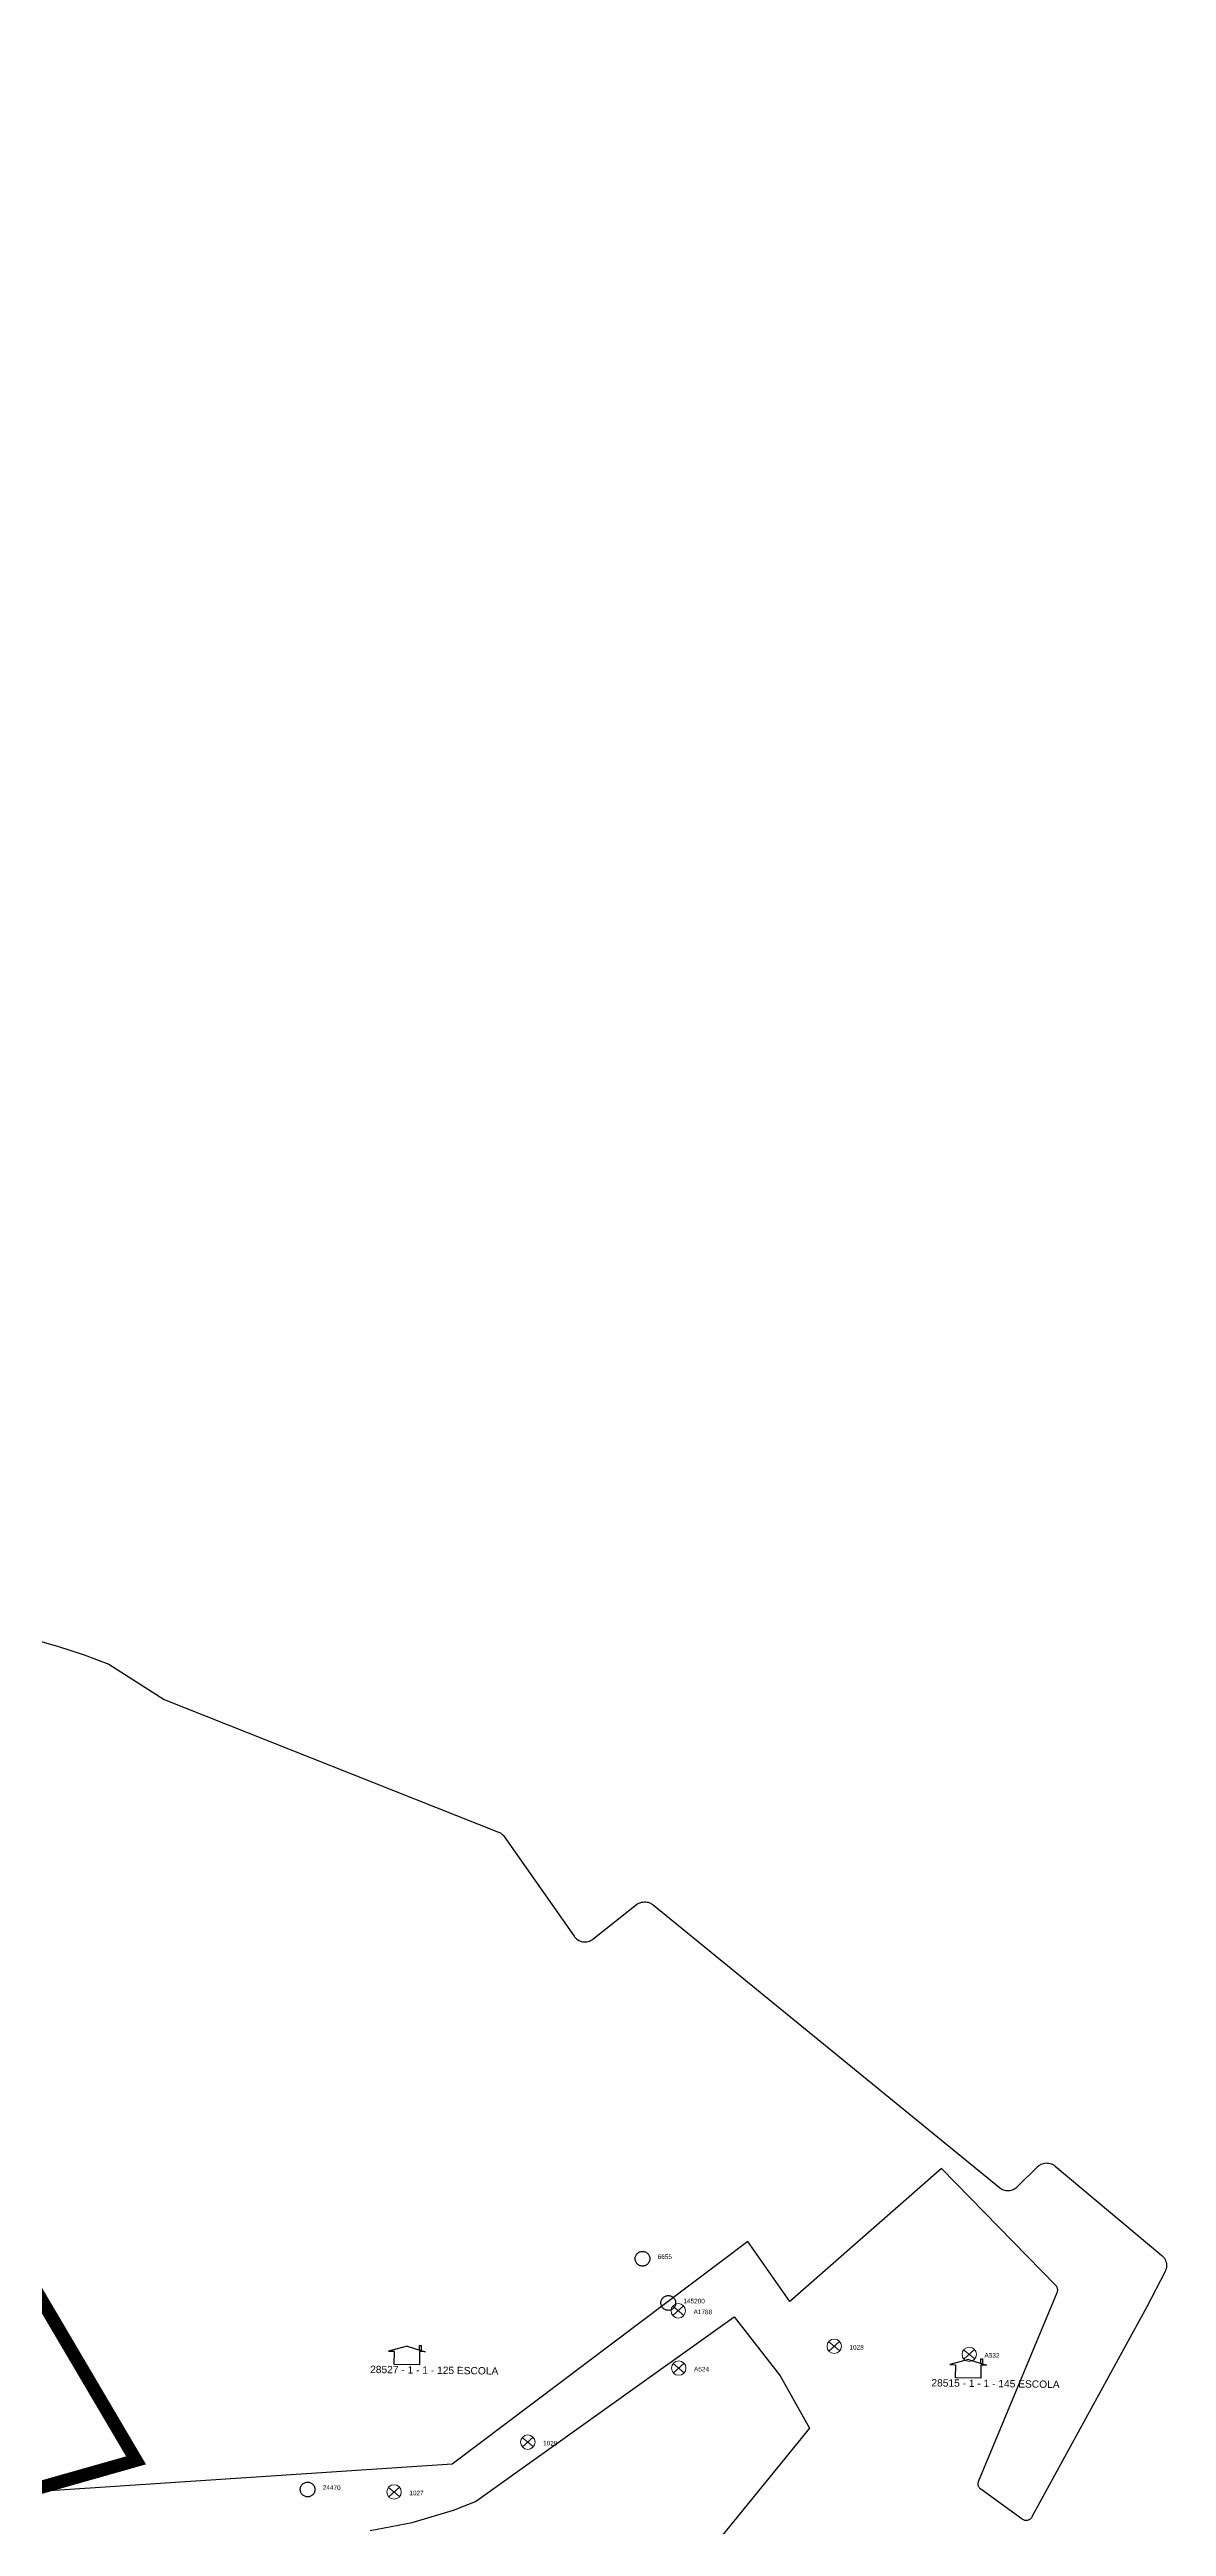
# Model space of a CAD drawing. Header units: millimetres. Extents: x 676447 to 689606, y 7455628 to 7463967.
# Drawn here: x 688080.6 to 688250.8, y 7460403.3 to 7460780.7 of the extents above; entities that cross this region are included whole.
import ezdxf

# ---------------------------------------------------------------- set-up
doc = ezdxf.new("R2010")
doc.units = ezdxf.units.MM
doc.header["$LTSCALE"] = 0.1
doc.header["$MEASUREMENT"] = 0
doc.linetypes.add('PHANTOM2', pattern=[1.25, 0.625, -0.125, 0.125, -0.125, 0.125, -0.125])
doc.layers.add('10.4-Postes', color=1, linetype='Continuous', lineweight=0)
for name, color, linetype in [('Caixas Subterrâneas', 5, 'Continuous'), ('CELULARIZAÇÃO CABO 5', 7, 'Continuous'), ('LEGENDAS_INFRAESTRUTURAS', 7, 'Continuous'), ('MUB_MEIOFIO', 7, 'Continuous'), ('MUB_QUADRAS', 7, 'Continuous'), ('NOS_DE_INFRAESTRUTURA', 7, 'Continuous'), ('surveys', 7, 'Continuous'), ('SURVEYS_LEGENDAS', 7, 'Continuous')]:
    doc.layers.add(name, color=color, linetype=linetype)
doc.styles.get("Standard").update_dxf_attribs({"font": 'arial.ttf'})

# ---------------------------------------------------------------- blocks, each defined once
blk = doc.blocks.new('MHMZ')
at = {"linetype": 'PHANTOM2'}
blk.add_circle((0, 0), 0.0000101, dxfattribs=at)
blk = doc.blocks.new('PTPT')
at = {"layer": '10.4-Postes', "color": 1, "linetype": 'PHANTOM2'}
for points in [[(-0.0000079, 0.0000104), (0.0000075, -0.000002)], [(0.000007, 0.0000109), (-0.0000074, -0.0000025)]]:
    blk.add_lwpolyline(points, dxfattribs=at)
at = {"layer": '10.4-Postes', "color": 1}
blk.add_circle((-0.0000002, 0.0000042), 0.00000987, dxfattribs=at)
blk = doc.blocks.new('LVLV')
for p, q in [((0, 0.0000254), (-0.0000251, 0.000018)), ((-0.0000251, 0.000018), (-0.0000173, 0.000018)), ((-0.0000172, 0), (-0.0000172, 0.0000179)), ((0.0000172, 0), (-0.0000172, 0)), ((0, 0.0000254), (0.0000251, 0.000018)), ((0.0000169, 0.0000264), (0.0000195, 0.0000264)), ((0.0000169, 0.0000205), (0.0000169, 0.0000264)), ((0.0000251, 0.000018), (0.0000172, 0.000018)), ((0.0000172, 0.000018), (0.0000172, 0)), ((0.0000195, 0.0000264), (0.0000195, 0.0000198))]:
    blk.add_line(p, q)

msp = doc.modelspace()

# ---------------------------------------------------------------- linework, layer by layer
at = {"layer": 'CELULARIZAÇÃO CABO 5', "color": 6, "const_width": 2}
msp.add_lwpolyline([(687832.07, 7460779.74), (687731.71, 7460680.45), (687829.52, 7460601.15), (687829.52, 7460601.15), (687863.87, 7460526), (687906.7, 7460513.34), (687894.17, 7460505.78), (687933.94, 7460486.64), (687933.94, 7460486.64), (687905.41, 7460401.32), (687981.65, 7460381.61), (688093.81, 7460413.41), (687978.37, 7460609.41), (687978.37, 7460609.41), (687907.78, 7460591.89), (687884.72, 7460648.05), (687884.72, 7460648.05), (687881.34, 7460665.34), (687887.11, 7460672.27), (687886.61, 7460692.44), (687868.2, 7460698.52), (687832.07, 7460779.74)], dxfattribs=at)
at = {"layer": 'MUB_MEIOFIO', "linetype": 'Continuous'}
msp.add_lwpolyline([(688129.46, 7460402.71), (688135.89, 7460403.93), (688142.16, 7460405.82), (688145.55, 7460407.15), (688184.93, 7460435.27), (688191.95, 7460426.29), (688196.43, 7460418.33), (688164.29, 7460378.78)], dxfattribs=at)
at = {"layer": 'MUB_QUADRAS', "linetype": 'Continuous'}
msp.add_lwpolyline([(688059.41, 7460543.82), (688081.84, 7460537.45), (688085.9, 7460536.17), (688089.66, 7460534.71), (688098.09, 7460529.33), (688149.02, 7460509.15), (688149.13, 7460509.1), (688149.32, 7460509.01), (688149.49, 7460508.89), (688149.65, 7460508.75), (688149.8, 7460508.6), (688149.92, 7460508.44), (688160.56, 7460493.26), (688160.62, 7460493.17), (688160.76, 7460493.01), (688160.91, 7460492.87), (688161.08, 7460492.75), (688161.26, 7460492.64), (688161.45, 7460492.55), (688161.65, 7460492.48), (688161.85, 7460492.44), (688162.06, 7460492.41), (688162.27, 7460492.41), (688162.48, 7460492.43), (688162.69, 7460492.47), (688162.89, 7460492.53), (688163.08, 7460492.61), (688163.26, 7460492.72), (688163.43, 7460492.84), (688170.09, 7460498.08), (688170.24, 7460498.19), (688170.43, 7460498.29), (688170.62, 7460498.38), (688170.82, 7460498.44), (688171.02, 7460498.48), (688171.23, 7460498.5), (688171.44, 7460498.5), (688171.65, 7460498.48), (688171.85, 7460498.44), (688172.05, 7460498.37), (688172.24, 7460498.29), (688172.42, 7460498.18), (688172.59, 7460498.06), (688225.4, 7460454.96), (688225.56, 7460454.83), (688225.74, 7460454.73), (688225.93, 7460454.64), (688226.13, 7460454.58), (688226.34, 7460454.53), (688226.55, 7460454.51), (688226.76, 7460454.51), (688226.96, 7460454.53), (688227.17, 7460454.57), (688227.37, 7460454.63), (688227.56, 7460454.72), (688227.74, 7460454.82), (688227.91, 7460454.94), (688228.07, 7460455.08), (688231.17, 7460458.14), (688231.18, 7460458.16), (688231.34, 7460458.29), (688231.51, 7460458.41), (688231.69, 7460458.52), (688231.88, 7460458.6), (688232.09, 7460458.66), (688232.29, 7460458.7), (688232.5, 7460458.72), (688232.71, 7460458.71), (688232.92, 7460458.69), (688233.12, 7460458.64), (688233.32, 7460458.57), (688233.51, 7460458.49), (688233.69, 7460458.38), (688233.85, 7460458.25), (688250.11, 7460444.64), (688250.24, 7460444.52), (688250.38, 7460444.37), (688250.5, 7460444.2), (688250.61, 7460444.02), (688250.69, 7460443.82), (688250.76, 7460443.63), (688250.8, 7460443.42), (688250.82, 7460443.21), (688250.82, 7460443), (688250.8, 7460442.79), (688250.75, 7460442.59), (688250.69, 7460442.39), (688250.6, 7460442.2), (688247.84, 7460436.8), (688230.33, 7460404.8), (688230.3, 7460404.75), (688230.25, 7460404.66), (688230.18, 7460404.58), (688230.11, 7460404.5), (688230.03, 7460404.44), (688229.94, 7460404.38), (688229.84, 7460404.33), (688229.75, 7460404.29), (688229.65, 7460404.27), (688229.54, 7460404.25), (688229.44, 7460404.24), (688229.33, 7460404.25), (688229.23, 7460404.27), (688229.13, 7460404.29), (688229.03, 7460404.33), (688228.94, 7460404.38), (688228.85, 7460404.43), (688222.53, 7460409), (688222.47, 7460409.05), (688222.39, 7460409.12), (688222.32, 7460409.2), (688222.26, 7460409.29), (688222.21, 7460409.38), (688222.17, 7460409.47), (688222.14, 7460409.58), (688222.13, 7460409.68), (688222.12, 7460409.78), (688222.12, 7460409.89), (688222.13, 7460409.99), (688222.16, 7460410.09), (688222.19, 7460410.19), (688234.18, 7460438.97), (688234.18, 7460438.98), (688234.22, 7460439.08), (688234.24, 7460439.19), (688234.25, 7460439.29), (688234.25, 7460439.39), (688234.24, 7460439.5), (688234.22, 7460439.6), (688234.19, 7460439.7), (688234.15, 7460439.8), (688234.1, 7460439.89), (688234.04, 7460439.97), (688233.97, 7460440.05), (688216.55, 7460457.86), (688193.44, 7460437.64), (688187.03, 7460446.74), (688142, 7460412.82), (688064.54, 7460407.68)], dxfattribs=at)

# ---------------------------------------------------------------- block references
at = {"layer": 'Caixas Subterrâneas', "color": 5}
for p, xscale, yscale, zscale, rotation in [((688170.98, 7460444.13), 111319.4907932735, 111319.4907932735, 111319.4907932735, 359.2840551417437), ((688174.91, 7460437.39), 111319.4907932736, 111319.4907932736, 111319.4907932736, 359.2840381099869), ((688119.95, 7460408.97), 111319.4907932736, 111319.4907932736, 111319.4907932736, 359.2842381232095)]:
    msp.add_blockref('MHMZ', p, dxfattribs=dict(at, xscale=xscale, yscale=yscale, zscale=zscale, rotation=rotation))
at = {"layer": 'NOS_DE_INFRAESTRUTURA', "color": 1, "xscale": 111319.4907932736, "yscale": 111319.4907932736, "zscale": 111319.4907932736}
for p, rotation in [((688176.45, 7460435.73), 359.2840317208867), ((688200.21, 7460430.33), 359.2839396762498), ((688176.52, 7460427), 359.2840287237506), ((688220.78, 7460429.1), 359.2838610795962), ((688153.52, 7460415.72), 359.2841125991774), ((688133.14, 7460408.13), 359.2841877365907)]:
    msp.add_blockref('PTPT', p, dxfattribs=dict(at, rotation=rotation))
at = {"layer": 'surveys', "color": 0, "xscale": 111319.4907932736, "yscale": 111319.4907932736, "zscale": 111319.4907932736}
for p, rotation in [((688135.07, 7460428), 359.2841866361742), ((688220.6, 7460425.96), 359.2838607863632)]:
    msp.add_blockref('LVLV', p, dxfattribs=dict(at, rotation=rotation))

# ---------------------------------------------------------------- texts
at = {"layer": 'LEGENDAS_INFRAESTRUTURAS', "color": 5}
for s, rotation, p in [('6655', 359.284, (688173.29, 7460444.1)), ('145200', 359.284, (688177.21, 7460437.36)), ('24470', 359.2842, (688122.26, 7460408.94))]:
    msp.add_text(s, height=0.7, rotation=rotation, dxfattribs=at).set_placement(p)
at = {"layer": 'LEGENDAS_INFRAESTRUTURAS', "color": 1}
for s, rotation, p in [('A1788', 359.284, (688178.76, 7460435.7)), ('1028', 359.2839, (688202.52, 7460430.3)), ('A524', 359.284, (688178.83, 7460426.97)), ('A532', 359.2839, (688223.09, 7460429.07)), ('1029', 359.2841, (688155.83, 7460415.69)), ('1027', 359.2842, (688135.45, 7460408.1))]:
    msp.add_text(s, height=0.7, rotation=rotation, dxfattribs=at).set_placement(p)
at = {"layer": 'SURVEYS_LEGENDAS', "color": 0}
for s, rotation, p in [('28527 - 1 - 1 - 125 ESCOLA', 359.2842, (688129.47, 7460426.72)), ('28515 - 1 - 1 - 145 ESCOLA', 359.2839, (688215, 7460424.68))]:
    msp.add_text(s, height=1.1132, rotation=rotation, dxfattribs=at).set_placement(p)

doc.saveas('drawing.dxf')
